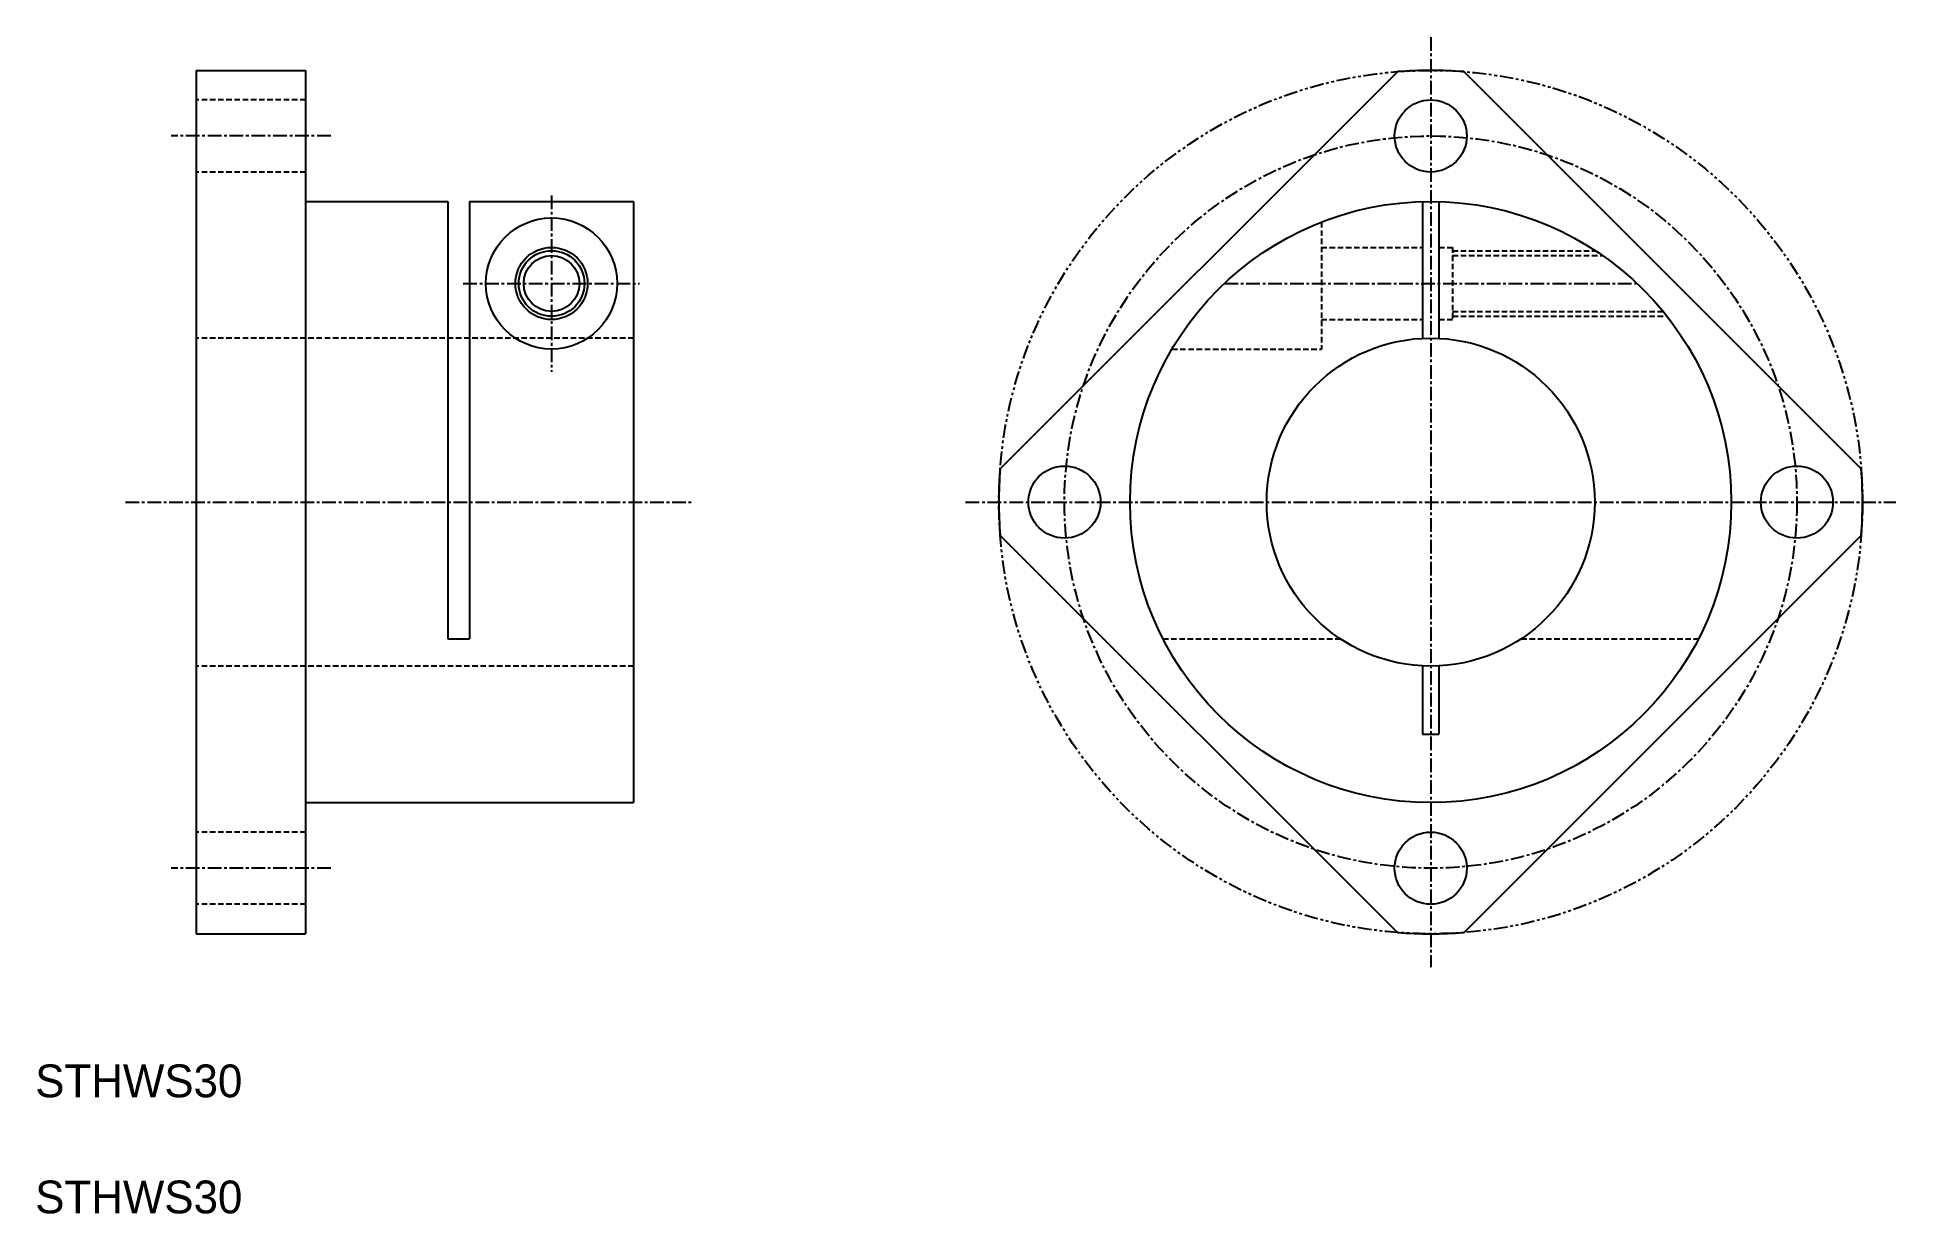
# Model space of a CAD drawing. Extents: x -33 to 137, y -225 to -117.
import ezdxf

# ---------------------------------------------------------------- set-up
doc = ezdxf.new("R2010")
doc.units = 0
for name, pattern in [('CENTER', [2, 1.25, -0.25, 0.25, -0.25]), ('DASHED', [0.75, 0.5, -0.25]), ('PHANTOM', [2.5, 1.25, -0.25, 0.25, -0.25, 0.25, -0.25])]:
    doc.linetypes.add(name, pattern=pattern)
doc.layers.get('0').update_dxf_attribs({"linetype": 'CONTINUOUS'})
doc.layers.add('CENTER', color=1, linetype='CENTER')

msp = doc.modelspace()

# ---------------------------------------------------------------- linework, layer by layer
for p, q in [((-18.19, -120.36), (-18.19, -199.36)), ((-18.19, -120.36), (-8.19, -120.36)), ((-8.19, -120.36), (-8.19, -199.36)), ((55.35, -156.82), (91.69, -120.48)), ((134.12, -156.82), (97.78, -120.48)), ((-8.19, -132.36), (4.81, -132.36)), ((4.81, -132.36), (4.81, -172.36)), ((6.81, -132.36), (6.81, -172.36)), ((6.81, -132.36), (21.81, -132.36)), ((21.81, -132.36), (21.81, -187.36)), ((93.98, -132.38), (93.98, -144.9)), ((95.48, -132.38), (95.48, -144.9)), ((91.69, -199.25), (55.35, -162.91)), ((97.78, -199.25), (134.12, -162.91)), ((4.81, -172.36), (6.81, -172.36)), ((93.98, -174.83), (93.98, -181.11)), ((95.48, -174.83), (95.48, -181.11)), ((93.98, -181.11), (95.48, -181.11)), ((-8.19, -187.36), (21.81, -187.36)), ((-18.19, -199.36), (-8.19, -199.36))]:
    msp.add_line(p, q)
at = {"color": 3, "linetype": 'DASHED'}
for p, q in [((-8.19, -123.06), (-18.19, -123.06)), ((-8.19, -129.66), (-18.19, -129.66)), ((84.73, -134.25), (84.73, -145.86)), ((84.73, -136.56), (93.98, -136.56)), ((95.48, -136.56), (96.73, -136.56)), ((96.73, -136.56), (96.73, -143.16)), ((96.73, -136.86), (109.81, -136.86)), ((96.73, -137.31), (110.47, -137.31)), ((96.73, -142.41), (115.99, -142.41)), ((84.73, -143.16), (93.98, -143.16)), ((95.48, -143.16), (96.73, -143.16)), ((96.73, -142.86), (116.35, -142.86)), ((21.81, -144.86), (-18.19, -144.86)), ((71.06, -145.86), (84.73, -145.86)), ((70.24, -172.36), (86.44, -172.36)), ((103.03, -172.36), (119.23, -172.36)), ((21.81, -174.86), (-18.19, -174.86)), ((-8.19, -190.06), (-18.19, -190.06)), ((-8.19, -196.66), (-18.19, -196.66))]:
    msp.add_line(p, q, dxfattribs=at)
at = {"color": 3, "linetype": 'PHANTOM'}
msp.add_circle((94.73, -159.86), 39.5, dxfattribs=at)
for centre, radius in [((94.73, -126.36), 3.3), ((94.73, -159.86), 27.5), ((14.31, -139.86), 6), ((14.31, -139.86), 3.3), ((14.31, -139.86), 2.55), ((94.73, -159.86), 15), ((61.23, -159.86), 3.3), ((128.23, -159.86), 3.3), ((94.73, -193.36), 3.3)]:
    msp.add_circle(centre, radius)
at = {"color": 3, "linetype": 'CONTINUOUS'}
msp.add_circle((14.31, -139.86), 3, dxfattribs=at)
for start, end in [(85.5804, 94.4196), (175.5804, 184.4196), (355.5804, 4.4196), (265.5804, 274.4196)]:
    msp.add_arc((94.73, -159.86), 39.5, start, end)
at = {"layer": 'CENTER'}
for p, q in [((94.73, -117.32), (94.73, -202.41)), ((-5.89, -126.36), (-20.5, -126.36)), ((14.31, -131.8), (14.31, -147.93)), ((6.24, -139.86), (22.37, -139.86)), ((75.86, -139.86), (113.61, -139.86)), ((-24.66, -159.86), (27.1, -159.86)), ((52.19, -159.86), (137.28, -159.86)), ((-5.89, -193.36), (-20.5, -193.36))]:
    msp.add_line(p, q, dxfattribs=at)
msp.add_circle((94.73, -159.86), 33.5, dxfattribs=at)

# ---------------------------------------------------------------- texts
at = {"color": 7, "linetype": 'CONTINUOUS'}
for p in [(-32.92, -214.32), (-32.92, -224.94)]:
    msp.add_text('STHWS30', height=3, dxfattribs=at).set_placement(p)

doc.saveas('drawing.dxf')
